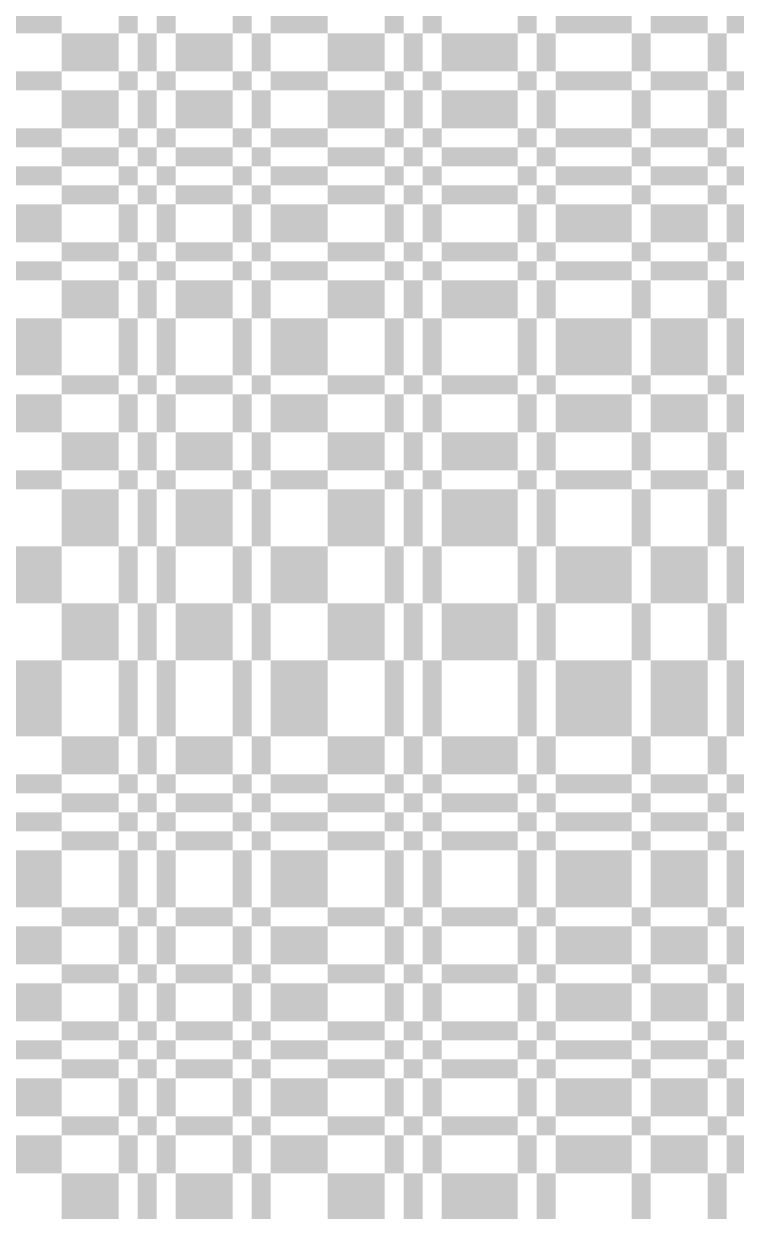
# Model space of a CAD drawing. Extents: x 0 to 10, y 0 to 10.
# Drawn here: x 7.5 to 8.25, y 2.5 to 3.75 of the extents above; entities that cross this region are included whole.
import ezdxf

# ---------------------------------------------------------------- set-up
doc = ezdxf.new("R2010")
doc.units = 0
doc.header["$MEASUREMENT"] = 0
doc.layers.add('CHROME', color=7, linetype='Continuous')

msp = doc.modelspace()

# ---------------------------------------------------------------- linework, layer by layer
at = {"layer": 'CHROME'}
for points in [[(7.46, 3.74), (7.54, 3.74), (7.46, 3.76), (7.54, 3.76)], [(7.6, 3.74), (7.62, 3.74), (7.6, 3.76), (7.62, 3.76)], [(7.64, 3.74), (7.66, 3.74), (7.64, 3.76), (7.66, 3.76)], [(7.72, 3.74), (7.74, 3.74), (7.72, 3.76), (7.74, 3.76)], [(7.76, 3.74), (7.82, 3.74), (7.76, 3.76), (7.82, 3.76)], [(7.88, 3.74), (7.9, 3.74), (7.88, 3.76), (7.9, 3.76)], [(7.92, 3.74), (7.94, 3.74), (7.92, 3.76), (7.94, 3.76)], [(8.02, 3.74), (8.04, 3.74), (8.02, 3.76), (8.04, 3.76)], [(8.06, 3.74), (8.14, 3.74), (8.06, 3.76), (8.14, 3.76)], [(8.16, 3.74), (8.22, 3.74), (8.16, 3.76), (8.22, 3.76)], [(8.24, 3.74), (8.26, 3.74), (8.24, 3.76), (8.26, 3.76)], [(7.54, 3.7), (7.6, 3.7), (7.54, 3.74), (7.6, 3.74)], [(7.62, 3.7), (7.64, 3.7), (7.62, 3.74), (7.64, 3.74)], [(7.66, 3.7), (7.72, 3.7), (7.66, 3.74), (7.72, 3.74)], [(7.74, 3.7), (7.76, 3.7), (7.74, 3.74), (7.76, 3.74)], [(7.82, 3.7), (7.88, 3.7), (7.82, 3.74), (7.88, 3.74)], [(7.9, 3.7), (7.92, 3.7), (7.9, 3.74), (7.92, 3.74)], [(7.94, 3.7), (8.02, 3.7), (7.94, 3.74), (8.02, 3.74)], [(8.04, 3.7), (8.06, 3.7), (8.04, 3.74), (8.06, 3.74)], [(8.14, 3.7), (8.16, 3.7), (8.14, 3.74), (8.16, 3.74)], [(8.22, 3.7), (8.24, 3.7), (8.22, 3.74), (8.24, 3.74)], [(7.46, 3.68), (7.54, 3.68), (7.46, 3.7), (7.54, 3.7)], [(7.6, 3.68), (7.62, 3.68), (7.6, 3.7), (7.62, 3.7)], [(7.64, 3.68), (7.66, 3.68), (7.64, 3.7), (7.66, 3.7)], [(7.72, 3.68), (7.74, 3.68), (7.72, 3.7), (7.74, 3.7)], [(7.76, 3.68), (7.82, 3.68), (7.76, 3.7), (7.82, 3.7)], [(7.88, 3.68), (7.9, 3.68), (7.88, 3.7), (7.9, 3.7)], [(7.92, 3.68), (7.94, 3.68), (7.92, 3.7), (7.94, 3.7)], [(8.02, 3.68), (8.04, 3.68), (8.02, 3.7), (8.04, 3.7)], [(8.06, 3.68), (8.14, 3.68), (8.06, 3.7), (8.14, 3.7)], [(8.16, 3.68), (8.22, 3.68), (8.16, 3.7), (8.22, 3.7)], [(8.24, 3.68), (8.26, 3.68), (8.24, 3.7), (8.26, 3.7)], [(7.54, 3.64), (7.6, 3.64), (7.54, 3.68), (7.6, 3.68)], [(7.62, 3.64), (7.64, 3.64), (7.62, 3.68), (7.64, 3.68)], [(7.66, 3.64), (7.72, 3.64), (7.66, 3.68), (7.72, 3.68)], [(7.74, 3.64), (7.76, 3.64), (7.74, 3.68), (7.76, 3.68)], [(7.82, 3.64), (7.88, 3.64), (7.82, 3.68), (7.88, 3.68)], [(7.9, 3.64), (7.92, 3.64), (7.9, 3.68), (7.92, 3.68)], [(7.94, 3.64), (8.02, 3.64), (7.94, 3.68), (8.02, 3.68)], [(8.04, 3.64), (8.06, 3.64), (8.04, 3.68), (8.06, 3.68)], [(8.14, 3.64), (8.16, 3.64), (8.14, 3.68), (8.16, 3.68)], [(8.22, 3.64), (8.24, 3.64), (8.22, 3.68), (8.24, 3.68)], [(7.46, 3.62), (7.54, 3.62), (7.46, 3.64), (7.54, 3.64)], [(7.6, 3.62), (7.62, 3.62), (7.6, 3.64), (7.62, 3.64)], [(7.64, 3.62), (7.66, 3.62), (7.64, 3.64), (7.66, 3.64)], [(7.72, 3.62), (7.74, 3.62), (7.72, 3.64), (7.74, 3.64)], [(7.76, 3.62), (7.82, 3.62), (7.76, 3.64), (7.82, 3.64)], [(7.88, 3.62), (7.9, 3.62), (7.88, 3.64), (7.9, 3.64)], [(7.92, 3.62), (7.94, 3.62), (7.92, 3.64), (7.94, 3.64)], [(8.02, 3.62), (8.04, 3.62), (8.02, 3.64), (8.04, 3.64)], [(8.06, 3.62), (8.14, 3.62), (8.06, 3.64), (8.14, 3.64)], [(8.16, 3.62), (8.22, 3.62), (8.16, 3.64), (8.22, 3.64)], [(8.24, 3.62), (8.26, 3.62), (8.24, 3.64), (8.26, 3.64)], [(7.54, 3.6), (7.6, 3.6), (7.54, 3.62), (7.6, 3.62)], [(7.62, 3.6), (7.64, 3.6), (7.62, 3.62), (7.64, 3.62)], [(7.66, 3.6), (7.72, 3.6), (7.66, 3.62), (7.72, 3.62)], [(7.74, 3.6), (7.76, 3.6), (7.74, 3.62), (7.76, 3.62)], [(7.82, 3.6), (7.88, 3.6), (7.82, 3.62), (7.88, 3.62)], [(7.9, 3.6), (7.92, 3.6), (7.9, 3.62), (7.92, 3.62)], [(7.94, 3.6), (8.02, 3.6), (7.94, 3.62), (8.02, 3.62)], [(8.04, 3.6), (8.06, 3.6), (8.04, 3.62), (8.06, 3.62)], [(8.14, 3.6), (8.16, 3.6), (8.14, 3.62), (8.16, 3.62)], [(8.22, 3.6), (8.24, 3.6), (8.22, 3.62), (8.24, 3.62)], [(7.46, 3.58), (7.54, 3.58), (7.46, 3.6), (7.54, 3.6)], [(7.6, 3.58), (7.62, 3.58), (7.6, 3.6), (7.62, 3.6)], [(7.64, 3.58), (7.66, 3.58), (7.64, 3.6), (7.66, 3.6)], [(7.72, 3.58), (7.74, 3.58), (7.72, 3.6), (7.74, 3.6)], [(7.76, 3.58), (7.82, 3.58), (7.76, 3.6), (7.82, 3.6)], [(7.88, 3.58), (7.9, 3.58), (7.88, 3.6), (7.9, 3.6)], [(7.92, 3.58), (7.94, 3.58), (7.92, 3.6), (7.94, 3.6)], [(8.02, 3.58), (8.04, 3.58), (8.02, 3.6), (8.04, 3.6)], [(8.06, 3.58), (8.14, 3.58), (8.06, 3.6), (8.14, 3.6)], [(8.16, 3.58), (8.22, 3.58), (8.16, 3.6), (8.22, 3.6)], [(8.24, 3.58), (8.26, 3.58), (8.24, 3.6), (8.26, 3.6)], [(7.54, 3.56), (7.6, 3.56), (7.54, 3.58), (7.6, 3.58)], [(7.62, 3.56), (7.64, 3.56), (7.62, 3.58), (7.64, 3.58)], [(7.66, 3.56), (7.72, 3.56), (7.66, 3.58), (7.72, 3.58)], [(7.74, 3.56), (7.76, 3.56), (7.74, 3.58), (7.76, 3.58)], [(7.82, 3.56), (7.88, 3.56), (7.82, 3.58), (7.88, 3.58)], [(7.9, 3.56), (7.92, 3.56), (7.9, 3.58), (7.92, 3.58)], [(7.94, 3.56), (8.02, 3.56), (7.94, 3.58), (8.02, 3.58)], [(8.04, 3.56), (8.06, 3.56), (8.04, 3.58), (8.06, 3.58)], [(8.14, 3.56), (8.16, 3.56), (8.14, 3.58), (8.16, 3.58)], [(8.22, 3.56), (8.24, 3.56), (8.22, 3.58), (8.24, 3.58)], [(7.46, 3.52), (7.54, 3.52), (7.46, 3.56), (7.54, 3.56)], [(7.6, 3.52), (7.62, 3.52), (7.6, 3.56), (7.62, 3.56)], [(7.64, 3.52), (7.66, 3.52), (7.64, 3.56), (7.66, 3.56)], [(7.72, 3.52), (7.74, 3.52), (7.72, 3.56), (7.74, 3.56)], [(7.76, 3.52), (7.82, 3.52), (7.76, 3.56), (7.82, 3.56)], [(7.88, 3.52), (7.9, 3.52), (7.88, 3.56), (7.9, 3.56)], [(7.92, 3.52), (7.94, 3.52), (7.92, 3.56), (7.94, 3.56)], [(8.02, 3.52), (8.04, 3.52), (8.02, 3.56), (8.04, 3.56)], [(8.06, 3.52), (8.14, 3.52), (8.06, 3.56), (8.14, 3.56)], [(8.16, 3.52), (8.22, 3.52), (8.16, 3.56), (8.22, 3.56)], [(8.24, 3.52), (8.26, 3.52), (8.24, 3.56), (8.26, 3.56)], [(7.54, 3.5), (7.6, 3.5), (7.54, 3.52), (7.6, 3.52)], [(7.62, 3.5), (7.64, 3.5), (7.62, 3.52), (7.64, 3.52)], [(7.66, 3.5), (7.72, 3.5), (7.66, 3.52), (7.72, 3.52)], [(7.74, 3.5), (7.76, 3.5), (7.74, 3.52), (7.76, 3.52)], [(7.82, 3.5), (7.88, 3.5), (7.82, 3.52), (7.88, 3.52)], [(7.9, 3.5), (7.92, 3.5), (7.9, 3.52), (7.92, 3.52)], [(7.94, 3.5), (8.02, 3.5), (7.94, 3.52), (8.02, 3.52)], [(8.04, 3.5), (8.06, 3.5), (8.04, 3.52), (8.06, 3.52)], [(8.14, 3.5), (8.16, 3.5), (8.14, 3.52), (8.16, 3.52)], [(8.22, 3.5), (8.24, 3.5), (8.22, 3.52), (8.24, 3.52)], [(7.46, 3.48), (7.54, 3.48), (7.46, 3.5), (7.54, 3.5)], [(7.6, 3.48), (7.62, 3.48), (7.6, 3.5), (7.62, 3.5)], [(7.64, 3.48), (7.66, 3.48), (7.64, 3.5), (7.66, 3.5)], [(7.72, 3.48), (7.74, 3.48), (7.72, 3.5), (7.74, 3.5)], [(7.76, 3.48), (7.82, 3.48), (7.76, 3.5), (7.82, 3.5)], [(7.88, 3.48), (7.9, 3.48), (7.88, 3.5), (7.9, 3.5)], [(7.92, 3.48), (7.94, 3.48), (7.92, 3.5), (7.94, 3.5)], [(8.02, 3.48), (8.04, 3.48), (8.02, 3.5), (8.04, 3.5)], [(8.06, 3.48), (8.14, 3.48), (8.06, 3.5), (8.14, 3.5)], [(8.16, 3.48), (8.22, 3.48), (8.16, 3.5), (8.22, 3.5)], [(8.24, 3.48), (8.26, 3.48), (8.24, 3.5), (8.26, 3.5)], [(7.54, 3.44), (7.6, 3.44), (7.54, 3.48), (7.6, 3.48)], [(7.62, 3.44), (7.64, 3.44), (7.62, 3.48), (7.64, 3.48)], [(7.66, 3.44), (7.72, 3.44), (7.66, 3.48), (7.72, 3.48)], [(7.74, 3.44), (7.76, 3.44), (7.74, 3.48), (7.76, 3.48)], [(7.82, 3.44), (7.88, 3.44), (7.82, 3.48), (7.88, 3.48)], [(7.9, 3.44), (7.92, 3.44), (7.9, 3.48), (7.92, 3.48)], [(7.94, 3.44), (8.02, 3.44), (7.94, 3.48), (8.02, 3.48)], [(8.04, 3.44), (8.06, 3.44), (8.04, 3.48), (8.06, 3.48)], [(8.14, 3.44), (8.16, 3.44), (8.14, 3.48), (8.16, 3.48)], [(8.22, 3.44), (8.24, 3.44), (8.22, 3.48), (8.24, 3.48)], [(7.46, 3.38), (7.54, 3.38), (7.46, 3.44), (7.54, 3.44)], [(7.6, 3.38), (7.62, 3.38), (7.6, 3.44), (7.62, 3.44)], [(7.64, 3.38), (7.66, 3.38), (7.64, 3.44), (7.66, 3.44)], [(7.72, 3.38), (7.74, 3.38), (7.72, 3.44), (7.74, 3.44)], [(7.76, 3.38), (7.82, 3.38), (7.76, 3.44), (7.82, 3.44)], [(7.88, 3.38), (7.9, 3.38), (7.88, 3.44), (7.9, 3.44)], [(7.92, 3.38), (7.94, 3.38), (7.92, 3.44), (7.94, 3.44)], [(8.02, 3.38), (8.04, 3.38), (8.02, 3.44), (8.04, 3.44)], [(8.06, 3.38), (8.14, 3.38), (8.06, 3.44), (8.14, 3.44)], [(8.16, 3.38), (8.22, 3.38), (8.16, 3.44), (8.22, 3.44)], [(8.24, 3.38), (8.26, 3.38), (8.24, 3.44), (8.26, 3.44)], [(7.54, 3.36), (7.6, 3.36), (7.54, 3.38), (7.6, 3.38)], [(7.62, 3.36), (7.64, 3.36), (7.62, 3.38), (7.64, 3.38)], [(7.66, 3.36), (7.72, 3.36), (7.66, 3.38), (7.72, 3.38)], [(7.74, 3.36), (7.76, 3.36), (7.74, 3.38), (7.76, 3.38)], [(7.82, 3.36), (7.88, 3.36), (7.82, 3.38), (7.88, 3.38)], [(7.9, 3.36), (7.92, 3.36), (7.9, 3.38), (7.92, 3.38)], [(7.94, 3.36), (8.02, 3.36), (7.94, 3.38), (8.02, 3.38)], [(8.04, 3.36), (8.06, 3.36), (8.04, 3.38), (8.06, 3.38)], [(8.14, 3.36), (8.16, 3.36), (8.14, 3.38), (8.16, 3.38)], [(8.22, 3.36), (8.24, 3.36), (8.22, 3.38), (8.24, 3.38)], [(7.46, 3.32), (7.54, 3.32), (7.46, 3.36), (7.54, 3.36)], [(7.6, 3.32), (7.62, 3.32), (7.6, 3.36), (7.62, 3.36)], [(7.64, 3.32), (7.66, 3.32), (7.64, 3.36), (7.66, 3.36)], [(7.72, 3.32), (7.74, 3.32), (7.72, 3.36), (7.74, 3.36)], [(7.76, 3.32), (7.82, 3.32), (7.76, 3.36), (7.82, 3.36)], [(7.88, 3.32), (7.9, 3.32), (7.88, 3.36), (7.9, 3.36)], [(7.92, 3.32), (7.94, 3.32), (7.92, 3.36), (7.94, 3.36)], [(8.02, 3.32), (8.04, 3.32), (8.02, 3.36), (8.04, 3.36)], [(8.06, 3.32), (8.14, 3.32), (8.06, 3.36), (8.14, 3.36)], [(8.16, 3.32), (8.22, 3.32), (8.16, 3.36), (8.22, 3.36)], [(8.24, 3.32), (8.26, 3.32), (8.24, 3.36), (8.26, 3.36)], [(7.54, 3.28), (7.6, 3.28), (7.54, 3.32), (7.6, 3.32)], [(7.62, 3.28), (7.64, 3.28), (7.62, 3.32), (7.64, 3.32)], [(7.66, 3.28), (7.72, 3.28), (7.66, 3.32), (7.72, 3.32)], [(7.74, 3.28), (7.76, 3.28), (7.74, 3.32), (7.76, 3.32)], [(7.82, 3.28), (7.88, 3.28), (7.82, 3.32), (7.88, 3.32)], [(7.9, 3.28), (7.92, 3.28), (7.9, 3.32), (7.92, 3.32)], [(7.94, 3.28), (8.02, 3.28), (7.94, 3.32), (8.02, 3.32)], [(8.04, 3.28), (8.06, 3.28), (8.04, 3.32), (8.06, 3.32)], [(8.14, 3.28), (8.16, 3.28), (8.14, 3.32), (8.16, 3.32)], [(8.22, 3.28), (8.24, 3.28), (8.22, 3.32), (8.24, 3.32)], [(7.46, 3.26), (7.54, 3.26), (7.46, 3.28), (7.54, 3.28)], [(7.6, 3.26), (7.62, 3.26), (7.6, 3.28), (7.62, 3.28)], [(7.64, 3.26), (7.66, 3.26), (7.64, 3.28), (7.66, 3.28)], [(7.72, 3.26), (7.74, 3.26), (7.72, 3.28), (7.74, 3.28)], [(7.76, 3.26), (7.82, 3.26), (7.76, 3.28), (7.82, 3.28)], [(7.88, 3.26), (7.9, 3.26), (7.88, 3.28), (7.9, 3.28)], [(7.92, 3.26), (7.94, 3.26), (7.92, 3.28), (7.94, 3.28)], [(8.02, 3.26), (8.04, 3.26), (8.02, 3.28), (8.04, 3.28)], [(8.06, 3.26), (8.14, 3.26), (8.06, 3.28), (8.14, 3.28)], [(8.16, 3.26), (8.22, 3.26), (8.16, 3.28), (8.22, 3.28)], [(8.24, 3.26), (8.26, 3.26), (8.24, 3.28), (8.26, 3.28)], [(7.54, 3.2), (7.6, 3.2), (7.54, 3.26), (7.6, 3.26)], [(7.62, 3.2), (7.64, 3.2), (7.62, 3.26), (7.64, 3.26)], [(7.66, 3.2), (7.72, 3.2), (7.66, 3.26), (7.72, 3.26)], [(7.74, 3.2), (7.76, 3.2), (7.74, 3.26), (7.76, 3.26)], [(7.82, 3.2), (7.88, 3.2), (7.82, 3.26), (7.88, 3.26)], [(7.9, 3.2), (7.92, 3.2), (7.9, 3.26), (7.92, 3.26)], [(7.94, 3.2), (8.02, 3.2), (7.94, 3.26), (8.02, 3.26)], [(8.04, 3.2), (8.06, 3.2), (8.04, 3.26), (8.06, 3.26)], [(8.14, 3.2), (8.16, 3.2), (8.14, 3.26), (8.16, 3.26)], [(8.22, 3.2), (8.24, 3.2), (8.22, 3.26), (8.24, 3.26)], [(7.46, 3.14), (7.54, 3.14), (7.46, 3.2), (7.54, 3.2)], [(7.6, 3.14), (7.62, 3.14), (7.6, 3.2), (7.62, 3.2)], [(7.64, 3.14), (7.66, 3.14), (7.64, 3.2), (7.66, 3.2)], [(7.72, 3.14), (7.74, 3.14), (7.72, 3.2), (7.74, 3.2)], [(7.76, 3.14), (7.82, 3.14), (7.76, 3.2), (7.82, 3.2)], [(7.88, 3.14), (7.9, 3.14), (7.88, 3.2), (7.9, 3.2)], [(7.92, 3.14), (7.94, 3.14), (7.92, 3.2), (7.94, 3.2)], [(8.02, 3.14), (8.04, 3.14), (8.02, 3.2), (8.04, 3.2)], [(8.06, 3.14), (8.14, 3.14), (8.06, 3.2), (8.14, 3.2)], [(8.16, 3.14), (8.22, 3.14), (8.16, 3.2), (8.22, 3.2)], [(8.24, 3.14), (8.26, 3.14), (8.24, 3.2), (8.26, 3.2)], [(7.54, 3.08), (7.6, 3.08), (7.54, 3.14), (7.6, 3.14)], [(7.62, 3.08), (7.64, 3.08), (7.62, 3.14), (7.64, 3.14)], [(7.66, 3.08), (7.72, 3.08), (7.66, 3.14), (7.72, 3.14)], [(7.74, 3.08), (7.76, 3.08), (7.74, 3.14), (7.76, 3.14)], [(7.82, 3.08), (7.88, 3.08), (7.82, 3.14), (7.88, 3.14)], [(7.9, 3.08), (7.92, 3.08), (7.9, 3.14), (7.92, 3.14)], [(7.94, 3.08), (8.02, 3.08), (7.94, 3.14), (8.02, 3.14)], [(8.04, 3.08), (8.06, 3.08), (8.04, 3.14), (8.06, 3.14)], [(8.14, 3.08), (8.16, 3.08), (8.14, 3.14), (8.16, 3.14)], [(8.22, 3.08), (8.24, 3.08), (8.22, 3.14), (8.24, 3.14)], [(7.46, 3), (7.54, 3), (7.46, 3.08), (7.54, 3.08)], [(7.6, 3), (7.62, 3), (7.6, 3.08), (7.62, 3.08)], [(7.64, 3), (7.66, 3), (7.64, 3.08), (7.66, 3.08)], [(7.72, 3), (7.74, 3), (7.72, 3.08), (7.74, 3.08)], [(7.76, 3), (7.82, 3), (7.76, 3.08), (7.82, 3.08)], [(7.88, 3), (7.9, 3), (7.88, 3.08), (7.9, 3.08)], [(7.92, 3), (7.94, 3), (7.92, 3.08), (7.94, 3.08)], [(8.02, 3), (8.04, 3), (8.02, 3.08), (8.04, 3.08)], [(8.06, 3), (8.14, 3), (8.06, 3.08), (8.14, 3.08)], [(8.16, 3), (8.22, 3), (8.16, 3.08), (8.22, 3.08)], [(8.24, 3), (8.26, 3), (8.24, 3.08), (8.26, 3.08)], [(7.54, 2.96), (7.6, 2.96), (7.54, 3), (7.6, 3)], [(7.62, 2.96), (7.64, 2.96), (7.62, 3), (7.64, 3)], [(7.66, 2.96), (7.72, 2.96), (7.66, 3), (7.72, 3)], [(7.74, 2.96), (7.76, 2.96), (7.74, 3), (7.76, 3)], [(7.82, 2.96), (7.88, 2.96), (7.82, 3), (7.88, 3)], [(7.9, 2.96), (7.92, 2.96), (7.9, 3), (7.92, 3)], [(7.94, 2.96), (8.02, 2.96), (7.94, 3), (8.02, 3)], [(8.04, 2.96), (8.06, 2.96), (8.04, 3), (8.06, 3)], [(8.14, 2.96), (8.16, 2.96), (8.14, 3), (8.16, 3)], [(8.22, 2.96), (8.24, 2.96), (8.22, 3), (8.24, 3)], [(7.46, 2.94), (7.54, 2.94), (7.46, 2.96), (7.54, 2.96)], [(7.6, 2.94), (7.62, 2.94), (7.6, 2.96), (7.62, 2.96)], [(7.64, 2.94), (7.66, 2.94), (7.64, 2.96), (7.66, 2.96)], [(7.72, 2.94), (7.74, 2.94), (7.72, 2.96), (7.74, 2.96)], [(7.76, 2.94), (7.82, 2.94), (7.76, 2.96), (7.82, 2.96)], [(7.88, 2.94), (7.9, 2.94), (7.88, 2.96), (7.9, 2.96)], [(7.92, 2.94), (7.94, 2.94), (7.92, 2.96), (7.94, 2.96)], [(8.02, 2.94), (8.04, 2.94), (8.02, 2.96), (8.04, 2.96)], [(8.06, 2.94), (8.14, 2.94), (8.06, 2.96), (8.14, 2.96)], [(8.16, 2.94), (8.22, 2.94), (8.16, 2.96), (8.22, 2.96)], [(8.24, 2.94), (8.26, 2.94), (8.24, 2.96), (8.26, 2.96)], [(7.54, 2.92), (7.6, 2.92), (7.54, 2.94), (7.6, 2.94)], [(7.62, 2.92), (7.64, 2.92), (7.62, 2.94), (7.64, 2.94)], [(7.66, 2.92), (7.72, 2.92), (7.66, 2.94), (7.72, 2.94)], [(7.74, 2.92), (7.76, 2.92), (7.74, 2.94), (7.76, 2.94)], [(7.82, 2.92), (7.88, 2.92), (7.82, 2.94), (7.88, 2.94)], [(7.9, 2.92), (7.92, 2.92), (7.9, 2.94), (7.92, 2.94)], [(7.94, 2.92), (8.02, 2.92), (7.94, 2.94), (8.02, 2.94)], [(8.04, 2.92), (8.06, 2.92), (8.04, 2.94), (8.06, 2.94)], [(8.14, 2.92), (8.16, 2.92), (8.14, 2.94), (8.16, 2.94)], [(8.22, 2.92), (8.24, 2.92), (8.22, 2.94), (8.24, 2.94)], [(7.46, 2.9), (7.54, 2.9), (7.46, 2.92), (7.54, 2.92)], [(7.6, 2.9), (7.62, 2.9), (7.6, 2.92), (7.62, 2.92)], [(7.64, 2.9), (7.66, 2.9), (7.64, 2.92), (7.66, 2.92)], [(7.72, 2.9), (7.74, 2.9), (7.72, 2.92), (7.74, 2.92)], [(7.76, 2.9), (7.82, 2.9), (7.76, 2.92), (7.82, 2.92)], [(7.88, 2.9), (7.9, 2.9), (7.88, 2.92), (7.9, 2.92)], [(7.92, 2.9), (7.94, 2.9), (7.92, 2.92), (7.94, 2.92)], [(8.02, 2.9), (8.04, 2.9), (8.02, 2.92), (8.04, 2.92)], [(8.06, 2.9), (8.14, 2.9), (8.06, 2.92), (8.14, 2.92)], [(8.16, 2.9), (8.22, 2.9), (8.16, 2.92), (8.22, 2.92)], [(8.24, 2.9), (8.26, 2.9), (8.24, 2.92), (8.26, 2.92)], [(7.54, 2.88), (7.6, 2.88), (7.54, 2.9), (7.6, 2.9)], [(7.62, 2.88), (7.64, 2.88), (7.62, 2.9), (7.64, 2.9)], [(7.66, 2.88), (7.72, 2.88), (7.66, 2.9), (7.72, 2.9)], [(7.74, 2.88), (7.76, 2.88), (7.74, 2.9), (7.76, 2.9)], [(7.82, 2.88), (7.88, 2.88), (7.82, 2.9), (7.88, 2.9)], [(7.9, 2.88), (7.92, 2.88), (7.9, 2.9), (7.92, 2.9)], [(7.94, 2.88), (8.02, 2.88), (7.94, 2.9), (8.02, 2.9)], [(8.04, 2.88), (8.06, 2.88), (8.04, 2.9), (8.06, 2.9)], [(8.14, 2.88), (8.16, 2.88), (8.14, 2.9), (8.16, 2.9)], [(8.22, 2.88), (8.24, 2.88), (8.22, 2.9), (8.24, 2.9)], [(7.46, 2.82), (7.54, 2.82), (7.46, 2.88), (7.54, 2.88)], [(7.6, 2.82), (7.62, 2.82), (7.6, 2.88), (7.62, 2.88)], [(7.64, 2.82), (7.66, 2.82), (7.64, 2.88), (7.66, 2.88)], [(7.72, 2.82), (7.74, 2.82), (7.72, 2.88), (7.74, 2.88)], [(7.76, 2.82), (7.82, 2.82), (7.76, 2.88), (7.82, 2.88)], [(7.88, 2.82), (7.9, 2.82), (7.88, 2.88), (7.9, 2.88)], [(7.92, 2.82), (7.94, 2.82), (7.92, 2.88), (7.94, 2.88)], [(8.02, 2.82), (8.04, 2.82), (8.02, 2.88), (8.04, 2.88)], [(8.06, 2.82), (8.14, 2.82), (8.06, 2.88), (8.14, 2.88)], [(8.16, 2.82), (8.22, 2.82), (8.16, 2.88), (8.22, 2.88)], [(8.24, 2.82), (8.26, 2.82), (8.24, 2.88), (8.26, 2.88)], [(7.54, 2.8), (7.6, 2.8), (7.54, 2.82), (7.6, 2.82)], [(7.62, 2.8), (7.64, 2.8), (7.62, 2.82), (7.64, 2.82)], [(7.66, 2.8), (7.72, 2.8), (7.66, 2.82), (7.72, 2.82)], [(7.74, 2.8), (7.76, 2.8), (7.74, 2.82), (7.76, 2.82)], [(7.82, 2.8), (7.88, 2.8), (7.82, 2.82), (7.88, 2.82)], [(7.9, 2.8), (7.92, 2.8), (7.9, 2.82), (7.92, 2.82)], [(7.94, 2.8), (8.02, 2.8), (7.94, 2.82), (8.02, 2.82)], [(8.04, 2.8), (8.06, 2.8), (8.04, 2.82), (8.06, 2.82)], [(8.14, 2.8), (8.16, 2.8), (8.14, 2.82), (8.16, 2.82)], [(8.22, 2.8), (8.24, 2.8), (8.22, 2.82), (8.24, 2.82)], [(7.46, 2.76), (7.54, 2.76), (7.46, 2.8), (7.54, 2.8)], [(7.6, 2.76), (7.62, 2.76), (7.6, 2.8), (7.62, 2.8)], [(7.64, 2.76), (7.66, 2.76), (7.64, 2.8), (7.66, 2.8)], [(7.72, 2.76), (7.74, 2.76), (7.72, 2.8), (7.74, 2.8)], [(7.76, 2.76), (7.82, 2.76), (7.76, 2.8), (7.82, 2.8)], [(7.88, 2.76), (7.9, 2.76), (7.88, 2.8), (7.9, 2.8)], [(7.92, 2.76), (7.94, 2.76), (7.92, 2.8), (7.94, 2.8)], [(8.02, 2.76), (8.04, 2.76), (8.02, 2.8), (8.04, 2.8)], [(8.06, 2.76), (8.14, 2.76), (8.06, 2.8), (8.14, 2.8)], [(8.16, 2.76), (8.22, 2.76), (8.16, 2.8), (8.22, 2.8)], [(8.24, 2.76), (8.26, 2.76), (8.24, 2.8), (8.26, 2.8)], [(7.54, 2.74), (7.6, 2.74), (7.54, 2.76), (7.6, 2.76)], [(7.62, 2.74), (7.64, 2.74), (7.62, 2.76), (7.64, 2.76)], [(7.66, 2.74), (7.72, 2.74), (7.66, 2.76), (7.72, 2.76)], [(7.74, 2.74), (7.76, 2.74), (7.74, 2.76), (7.76, 2.76)], [(7.82, 2.74), (7.88, 2.74), (7.82, 2.76), (7.88, 2.76)], [(7.9, 2.74), (7.92, 2.74), (7.9, 2.76), (7.92, 2.76)], [(7.94, 2.74), (8.02, 2.74), (7.94, 2.76), (8.02, 2.76)], [(8.04, 2.74), (8.06, 2.74), (8.04, 2.76), (8.06, 2.76)], [(8.14, 2.74), (8.16, 2.74), (8.14, 2.76), (8.16, 2.76)], [(8.22, 2.74), (8.24, 2.74), (8.22, 2.76), (8.24, 2.76)], [(7.46, 2.7), (7.54, 2.7), (7.46, 2.74), (7.54, 2.74)], [(7.6, 2.7), (7.62, 2.7), (7.6, 2.74), (7.62, 2.74)], [(7.64, 2.7), (7.66, 2.7), (7.64, 2.74), (7.66, 2.74)], [(7.72, 2.7), (7.74, 2.7), (7.72, 2.74), (7.74, 2.74)], [(7.76, 2.7), (7.82, 2.7), (7.76, 2.74), (7.82, 2.74)], [(7.88, 2.7), (7.9, 2.7), (7.88, 2.74), (7.9, 2.74)], [(7.92, 2.7), (7.94, 2.7), (7.92, 2.74), (7.94, 2.74)], [(8.02, 2.7), (8.04, 2.7), (8.02, 2.74), (8.04, 2.74)], [(8.06, 2.7), (8.14, 2.7), (8.06, 2.74), (8.14, 2.74)], [(8.16, 2.7), (8.22, 2.7), (8.16, 2.74), (8.22, 2.74)], [(8.24, 2.7), (8.26, 2.7), (8.24, 2.74), (8.26, 2.74)], [(7.54, 2.68), (7.6, 2.68), (7.54, 2.7), (7.6, 2.7)], [(7.62, 2.68), (7.64, 2.68), (7.62, 2.7), (7.64, 2.7)], [(7.66, 2.68), (7.72, 2.68), (7.66, 2.7), (7.72, 2.7)], [(7.74, 2.68), (7.76, 2.68), (7.74, 2.7), (7.76, 2.7)], [(7.82, 2.68), (7.88, 2.68), (7.82, 2.7), (7.88, 2.7)], [(7.9, 2.68), (7.92, 2.68), (7.9, 2.7), (7.92, 2.7)], [(7.94, 2.68), (8.02, 2.68), (7.94, 2.7), (8.02, 2.7)], [(8.04, 2.68), (8.06, 2.68), (8.04, 2.7), (8.06, 2.7)], [(8.14, 2.68), (8.16, 2.68), (8.14, 2.7), (8.16, 2.7)], [(8.22, 2.68), (8.24, 2.68), (8.22, 2.7), (8.24, 2.7)], [(7.46, 2.66), (7.54, 2.66), (7.46, 2.68), (7.54, 2.68)], [(7.6, 2.66), (7.62, 2.66), (7.6, 2.68), (7.62, 2.68)], [(7.64, 2.66), (7.66, 2.66), (7.64, 2.68), (7.66, 2.68)], [(7.72, 2.66), (7.74, 2.66), (7.72, 2.68), (7.74, 2.68)], [(7.76, 2.66), (7.82, 2.66), (7.76, 2.68), (7.82, 2.68)], [(7.88, 2.66), (7.9, 2.66), (7.88, 2.68), (7.9, 2.68)], [(7.92, 2.66), (7.94, 2.66), (7.92, 2.68), (7.94, 2.68)], [(8.02, 2.66), (8.04, 2.66), (8.02, 2.68), (8.04, 2.68)], [(8.06, 2.66), (8.14, 2.66), (8.06, 2.68), (8.14, 2.68)], [(8.16, 2.66), (8.22, 2.66), (8.16, 2.68), (8.22, 2.68)], [(8.24, 2.66), (8.26, 2.66), (8.24, 2.68), (8.26, 2.68)], [(7.54, 2.64), (7.6, 2.64), (7.54, 2.66), (7.6, 2.66)], [(7.62, 2.64), (7.64, 2.64), (7.62, 2.66), (7.64, 2.66)], [(7.66, 2.64), (7.72, 2.64), (7.66, 2.66), (7.72, 2.66)], [(7.74, 2.64), (7.76, 2.64), (7.74, 2.66), (7.76, 2.66)], [(7.82, 2.64), (7.88, 2.64), (7.82, 2.66), (7.88, 2.66)], [(7.9, 2.64), (7.92, 2.64), (7.9, 2.66), (7.92, 2.66)], [(7.94, 2.64), (8.02, 2.64), (7.94, 2.66), (8.02, 2.66)], [(8.04, 2.64), (8.06, 2.64), (8.04, 2.66), (8.06, 2.66)], [(8.14, 2.64), (8.16, 2.64), (8.14, 2.66), (8.16, 2.66)], [(8.22, 2.64), (8.24, 2.64), (8.22, 2.66), (8.24, 2.66)], [(7.46, 2.6), (7.54, 2.6), (7.46, 2.64), (7.54, 2.64)], [(7.6, 2.6), (7.62, 2.6), (7.6, 2.64), (7.62, 2.64)], [(7.64, 2.6), (7.66, 2.6), (7.64, 2.64), (7.66, 2.64)], [(7.72, 2.6), (7.74, 2.6), (7.72, 2.64), (7.74, 2.64)], [(7.76, 2.6), (7.82, 2.6), (7.76, 2.64), (7.82, 2.64)], [(7.88, 2.6), (7.9, 2.6), (7.88, 2.64), (7.9, 2.64)], [(7.92, 2.6), (7.94, 2.6), (7.92, 2.64), (7.94, 2.64)], [(8.02, 2.6), (8.04, 2.6), (8.02, 2.64), (8.04, 2.64)], [(8.06, 2.6), (8.14, 2.6), (8.06, 2.64), (8.14, 2.64)], [(8.16, 2.6), (8.22, 2.6), (8.16, 2.64), (8.22, 2.64)], [(8.24, 2.6), (8.26, 2.6), (8.24, 2.64), (8.26, 2.64)], [(7.54, 2.58), (7.6, 2.58), (7.54, 2.6), (7.6, 2.6)], [(7.62, 2.58), (7.64, 2.58), (7.62, 2.6), (7.64, 2.6)], [(7.66, 2.58), (7.72, 2.58), (7.66, 2.6), (7.72, 2.6)], [(7.74, 2.58), (7.76, 2.58), (7.74, 2.6), (7.76, 2.6)], [(7.82, 2.58), (7.88, 2.58), (7.82, 2.6), (7.88, 2.6)], [(7.9, 2.58), (7.92, 2.58), (7.9, 2.6), (7.92, 2.6)], [(7.94, 2.58), (8.02, 2.58), (7.94, 2.6), (8.02, 2.6)], [(8.04, 2.58), (8.06, 2.58), (8.04, 2.6), (8.06, 2.6)], [(8.14, 2.58), (8.16, 2.58), (8.14, 2.6), (8.16, 2.6)], [(8.22, 2.58), (8.24, 2.58), (8.22, 2.6), (8.24, 2.6)], [(7.46, 2.54), (7.54, 2.54), (7.46, 2.58), (7.54, 2.58)], [(7.6, 2.54), (7.62, 2.54), (7.6, 2.58), (7.62, 2.58)], [(7.64, 2.54), (7.66, 2.54), (7.64, 2.58), (7.66, 2.58)], [(7.72, 2.54), (7.74, 2.54), (7.72, 2.58), (7.74, 2.58)], [(7.76, 2.54), (7.82, 2.54), (7.76, 2.58), (7.82, 2.58)], [(7.88, 2.54), (7.9, 2.54), (7.88, 2.58), (7.9, 2.58)], [(7.92, 2.54), (7.94, 2.54), (7.92, 2.58), (7.94, 2.58)], [(8.02, 2.54), (8.04, 2.54), (8.02, 2.58), (8.04, 2.58)], [(8.06, 2.54), (8.14, 2.54), (8.06, 2.58), (8.14, 2.58)], [(8.16, 2.54), (8.22, 2.54), (8.16, 2.58), (8.22, 2.58)], [(8.24, 2.54), (8.26, 2.54), (8.24, 2.58), (8.26, 2.58)], [(7.54, 2.46), (7.6, 2.46), (7.54, 2.54), (7.6, 2.54)], [(7.62, 2.46), (7.64, 2.46), (7.62, 2.54), (7.64, 2.54)], [(7.66, 2.46), (7.72, 2.46), (7.66, 2.54), (7.72, 2.54)], [(7.74, 2.46), (7.76, 2.46), (7.74, 2.54), (7.76, 2.54)], [(7.82, 2.46), (7.88, 2.46), (7.82, 2.54), (7.88, 2.54)], [(7.9, 2.46), (7.92, 2.46), (7.9, 2.54), (7.92, 2.54)], [(7.94, 2.46), (8.02, 2.46), (7.94, 2.54), (8.02, 2.54)], [(8.04, 2.46), (8.06, 2.46), (8.04, 2.54), (8.06, 2.54)], [(8.14, 2.46), (8.16, 2.46), (8.14, 2.54), (8.16, 2.54)], [(8.22, 2.46), (8.24, 2.46), (8.22, 2.54), (8.24, 2.54)]]:
    msp.add_solid(points, dxfattribs=at)

doc.saveas('drawing.dxf')
